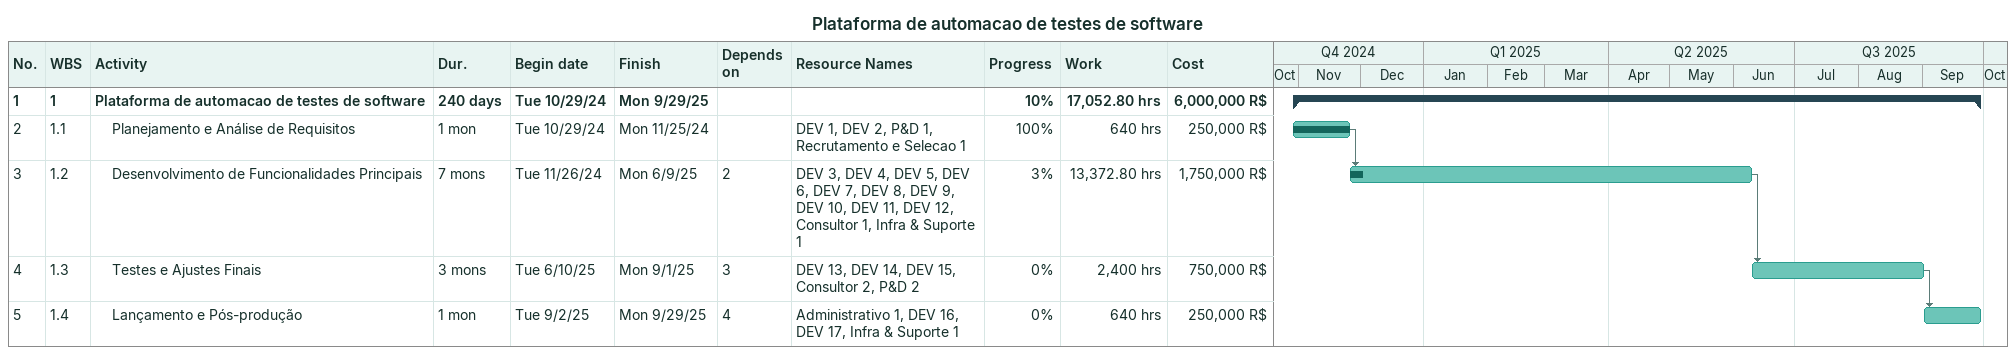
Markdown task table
Plataforma de automacao de testes de software

| ID | WBS | Task | Duration | Start | Finish | Predecessors | Resources | % complete | Work (h) | Cost (R$) |
|---|---|---|---|---|---|---|---|---|---|---|
| 1 | 1 | **Plataforma de automacao de testes de software** | 240d | 2024-10-29 | 2025-09-29 |  |  | 10 | 17052.80 | 6000000 |
| 2 | 1.1 | Planejamento e Análise de Requisitos | 1mo | 2024-10-29 | 2024-11-25 |  | DEV 1, DEV 2, P&D 1, Recrutamento e Selecao 1 | 100 | 640 | 250000 |
| 3 | 1.2 | Desenvolvimento de Funcionalidades Principais | 7mo | 2024-11-26 | 2025-06-09 | 2 | DEV 3, DEV 4, DEV 5, DEV 6, DEV 7, DEV 8, DEV 9, DEV 10, DEV 11, DEV 12, Consultor 1, Infra & Suporte 1 | 3 | 13372.80 | 1750000 |
| 4 | 1.3 | Testes e Ajustes Finais | 3mo | 2025-06-10 | 2025-09-01 | 3 | DEV 13, DEV 14, DEV 15, Consultor 2, P&D 2 | 0 | 2400 | 750000 |
| 5 | 1.4 | Lançamento e Pós-produção | 1mo | 2025-09-02 | 2025-09-29 | 4 | Administrativo 1, DEV 16, DEV 17, Infra & Suporte 1 | 0 | 640 | 250000 |
